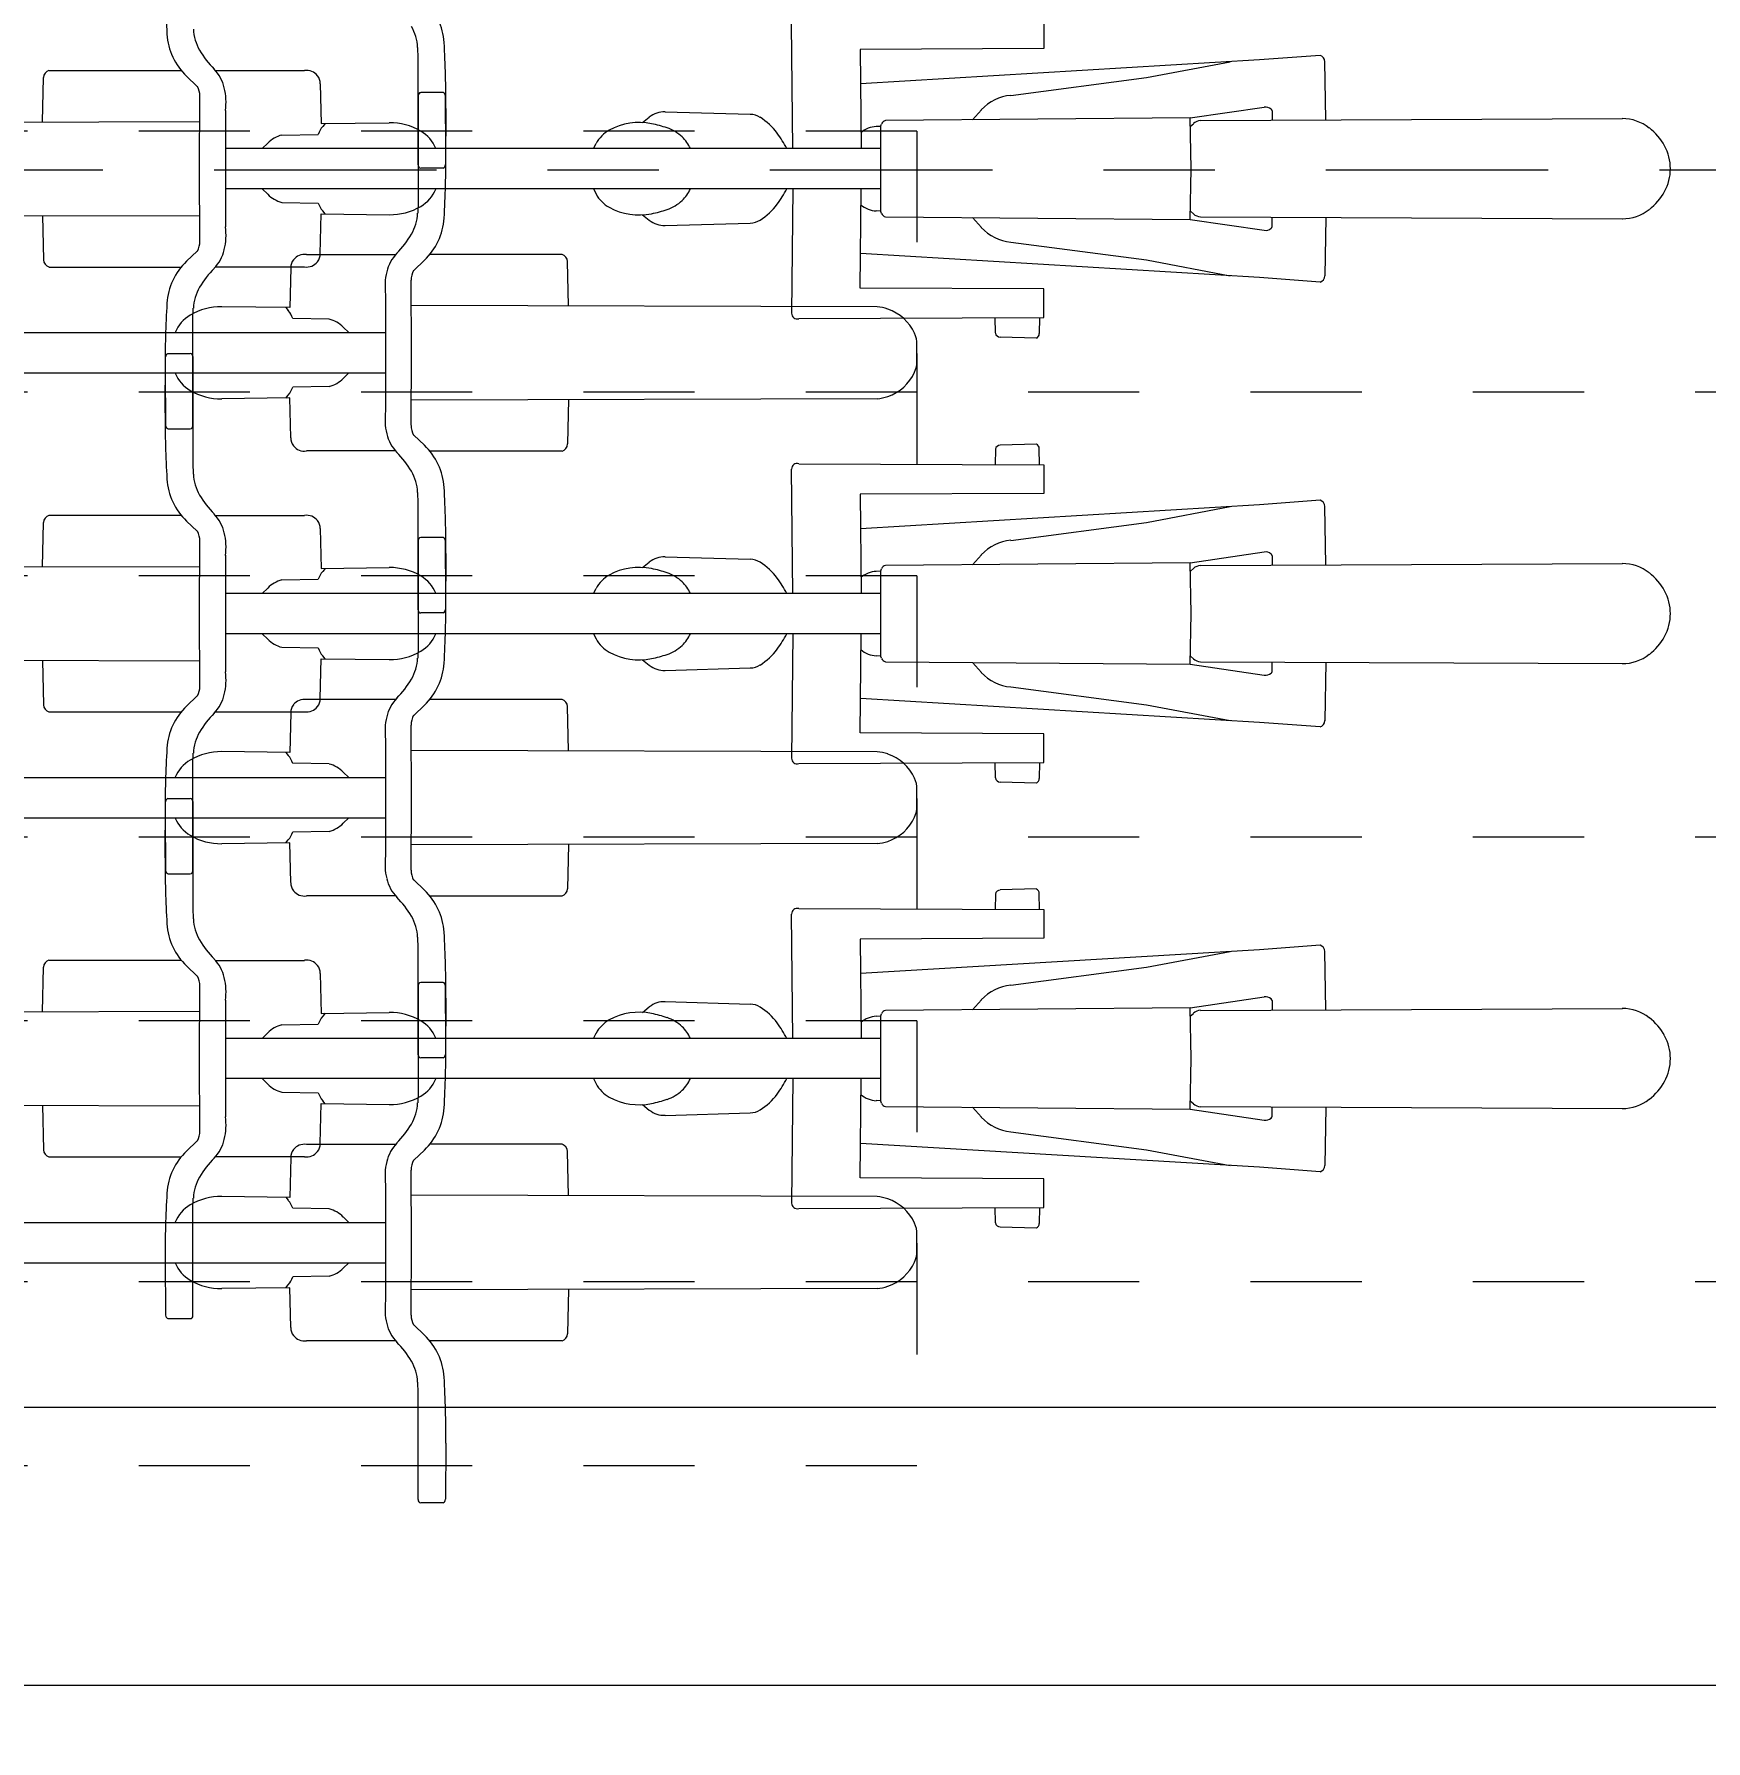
# Model space of a CAD drawing. Header units: metres. Extents: x -86 to 44, y -23 to 39.
# Drawn here: x 19.558 to 21.062, y -6.036 to -4.501 of the extents above; entities that cross this region are included whole.
import ezdxf

# ---------------------------------------------------------------- set-up
doc = ezdxf.new("R2010")
doc.units = ezdxf.units.M
doc.linetypes.add('_Rasterlinie_', pattern=[0.375, 0.2, -0.05, 0.075, -0.05])
doc.linetypes.add('_Verdeckte Linien_', pattern=[0.15, 0.1, -0.05])
for name, color, linetype, lineweight in [('A-____-____-DIMS', 7, 'Continuous', 5), ('A-____-____-DIMS-50', 7, 'Continuous', 5), ('A-DETL-GENF-HDLN', 7, '_Verdeckte Linien_', 9), ('A-DETL-GENF-OTLN', 7, 'Continuous', 9), ('C-PRKG-____-OTLN', 7, 'Continuous', 9), ('S-GRID-____-OTLN', 7, 'Continuous', 5)]:
    doc.layers.add(name, color=color, linetype=linetype, lineweight=lineweight)
doc.styles.add('Arial_1', font='arial.ttf', dxfattribs={"height": 0.1})
doc.dimstyles.new('SUB_Rohbau_fein_7', dxfattribs={"dimscale": 0.3048, "dimtxt": 0.102026, "dimasz": 0.246063, "dimexe": 0.164042, "dimexo": 0.0625, "dimgap": 0.123031, "dimtad": 1, "dimrnd": 0.005, "dimzin": 0, "dimdsep": 46, "dimtxsty": 'Arial_1', "dimblk1": 'OBLIQUE', "dimblk2": 'OBLIQUE', "dimsah": 1, "dimcen": 0.09, "dimazin": 0, "dimtfac": 1, "dimtdec": 4, "dimtix": 1, "dimtmove": 0, "dimatfit": 3, "dimfxl": 0.164042, "dimfxlon": 1, "dimtvp": 1, "dimtfill": 1, "dimtolj": 1, "dimtzin": 0, "dimarcsym": 2})

# ---------------------------------------------------------------- blocks, each defined once
blk = doc.blocks.new('Fahrradstellplatz - Fahrradstellplatz-23803867--01_UG_OK_FFB_AF')
at = {"layer": 'A-DETL-GENF-HDLN', "color": 253, "true_color": 0x999999}
for p, q in [((0, 0), (0, 2)), ((0.4, 0), (0.4, 2)), ((0.4, 0), (0.4, 2)), ((0.8, 0), (0.8, 2)), ((0.8, 0), (0.8, 2)), ((1.2, 0), (1.2, 2)), ((1.2, 0), (1.2, 2)), ((0.4, 0), (0, 0)), ((1.2, 0), (0.8, 0)), ((1.6, 0), (1.2, 0)), ((0.8, 0), (0.4, 0))]:
    blk.add_line(p, q, dxfattribs=at)
at = {"layer": 'A-DETL-GENF-OTLN', "color": 253, "true_color": 0x999999}
for p, q in [((0.1825, 1.0675), (0.1825, 0.478)), ((0.2187, 1.0675), (0.2187, 0.478)), ((0.5825, 1.0675), (0.5825, 0.478)), ((0.6187, 1.0675), (0.6187, 0.478)), ((0.9825, 1.0675), (0.9825, 0.478)), ((1.0187, 1.0675), (1.0187, 0.478)), ((0.16, 0.564), (0.1592, 0.6253)), ((0.2412, 0.564), (0.242, 0.6253)), ((0.56, 0.564), (0.5592, 0.6253)), ((0.6412, 0.564), (0.642, 0.6253)), ((0.96, 0.564), (0.9592, 0.6253)), ((1.0412, 0.564), (1.042, 0.6253)), ((0.1242, 0.5633), (0.16, 0.564)), ((0.1599, 0.5677), (0.1626, 0.5655)), ((0.1703, 0.5287), (0.1697, 0.5614)), ((0.2309, 0.5287), (0.2315, 0.5614)), ((0.2413, 0.5677), (0.2386, 0.5655)), ((0.277, 0.5633), (0.2412, 0.564)), ((0.5242, 0.5633), (0.56, 0.564)), ((0.5599, 0.5677), (0.5626, 0.5655)), ((0.5703, 0.5287), (0.5697, 0.5614)), ((0.6309, 0.5287), (0.6315, 0.5614)), ((0.6413, 0.5677), (0.6386, 0.5655)), ((0.677, 0.5633), (0.6412, 0.564)), ((0.9242, 0.5633), (0.96, 0.564)), ((0.9599, 0.5677), (0.9626, 0.5655)), ((0.9703, 0.5287), (0.9697, 0.5614)), ((1.0309, 0.5287), (1.0315, 0.5614)), ((1.0413, 0.5677), (1.0386, 0.5655)), ((1.077, 0.5633), (1.0412, 0.564)), ((0.1124, 0.469), (0.1124, 0.5492)), ((0.2888, 0.469), (0.2888, 0.5492)), ((0.5124, 0.469), (0.5124, 0.5492)), ((0.6888, 0.469), (0.6888, 0.5492)), ((0.9124, 0.469), (0.9124, 0.5492)), ((1.0888, 0.469), (1.0888, 0.5492)), ((0.1825, 0.5111), (0.1776, 0.516)), ((0.2187, 0.5111), (0.2236, 0.516)), ((0.5825, 0.5111), (0.5776, 0.516)), ((0.6187, 0.5111), (0.6236, 0.516)), ((0.9825, 0.5111), (0.9776, 0.516)), ((1.0187, 0.5111), (1.0236, 0.516)), ((0.2006, 0.4779), (0.1482, 0.4781)), ((0.253, 0.4781), (0.2006, 0.4779)), ((0.6006, 0.4779), (0.5482, 0.4781)), ((0.653, 0.4781), (0.6006, 0.4779)), ((1.0006, 0.4779), (0.9482, 0.4781)), ((1.053, 0.4781), (1.0006, 0.4779)), ((-0.0333, 0.4263), (-0.0333, 0.4463)), ((-0.0305, 0.4488), (0.0654, 0.4486)), ((0.0654, 0.4486), (0.0751, 0.4491)), ((0.1266, 0.4527), (0.1174, 0.443)), ((0.1354, 0.4549), (0.2006, 0.4547)), ((0.1593, 0.0357), (0.1581, 0.4548)), ((0.2006, 0.4547), (0.2658, 0.4549)), ((0.2419, 0.0357), (0.2431, 0.4548)), ((0.2746, 0.4527), (0.2838, 0.443)), ((0.3358, 0.4486), (0.3261, 0.4491)), ((0.4317, 0.4488), (0.3358, 0.4486)), ((0.3667, 0.4263), (0.3667, 0.4463)), ((0.3695, 0.4488), (0.4654, 0.4486)), ((0.4345, 0.4263), (0.4345, 0.4463)), ((0.4654, 0.4486), (0.4751, 0.4491)), ((0.5266, 0.4527), (0.5174, 0.443)), ((0.5354, 0.4549), (0.6006, 0.4547)), ((0.5593, 0.0357), (0.5581, 0.4548)), ((0.6006, 0.4547), (0.6658, 0.4549)), ((0.6419, 0.0357), (0.6431, 0.4548)), ((0.6746, 0.4527), (0.6838, 0.443)), ((0.7358, 0.4486), (0.7261, 0.4491)), ((0.8317, 0.4488), (0.7358, 0.4486)), ((0.7667, 0.4263), (0.7667, 0.4463)), ((0.7695, 0.4488), (0.8654, 0.4486)), ((0.8345, 0.4263), (0.8345, 0.4463)), ((0.8654, 0.4486), (0.8751, 0.4491)), ((0.9266, 0.4527), (0.9174, 0.443)), ((0.9354, 0.4549), (1.0006, 0.4547)), ((0.9593, 0.0357), (0.9581, 0.4548)), ((1.0006, 0.4547), (1.0658, 0.4549)), ((1.0419, 0.0357), (1.0431, 0.4548)), ((1.0746, 0.4527), (1.0838, 0.443)), ((1.1358, 0.4486), (1.1261, 0.4491)), ((1.2317, 0.4488), (1.1358, 0.4486)), ((1.1667, 0.4263), (1.1667, 0.4463)), ((1.1695, 0.4488), (1.2654, 0.4486)), ((1.2345, 0.4263), (1.2345, 0.4463)), ((1.2654, 0.4486), (1.2751, 0.4491)), ((0.1122, 0.3193), (0.1122, 0.4382)), ((0.289, 0.3193), (0.289, 0.4382)), ((0.5122, 0.3193), (0.5122, 0.4382)), ((0.689, 0.3193), (0.689, 0.4382)), ((0.9122, 0.3193), (0.9122, 0.4382)), ((1.089, 0.3193), (1.089, 0.4382)), ((0.0202, 0.4238), (-0.0302, 0.4242)), ((0.4202, 0.4238), (0.3698, 0.4242)), ((0.381, 0.4238), (0.4314, 0.4242)), ((0.8202, 0.4238), (0.7698, 0.4242)), ((0.781, 0.4238), (0.8314, 0.4242)), ((1.2202, 0.4238), (1.1698, 0.4242)), ((1.181, 0.4238), (1.2314, 0.4242)), ((0.1585, 0.3133), (0.1186, 0.3144)), ((0.2427, 0.3133), (0.2826, 0.3144)), ((0.5585, 0.3133), (0.5186, 0.3144)), ((0.6427, 0.3133), (0.6826, 0.3144)), ((0.9585, 0.3133), (0.9186, 0.3144)), ((1.0427, 0.3133), (1.0826, 0.3144)), ((0.1931, 0), (0.2006, 0)), ((0.2006, 0), (0.2081, 0)), ((0.9931, 0), (1.0006, 0)), ((1.0006, 0), (1.0081, 0)), ((0.5931, 0), (0.6006, 0)), ((0.6006, 0), (0.6081, 0))]:
    blk.add_line(p, q, dxfattribs=at)
for centre, radius, start, end in [((0.1952, 0.6369), 0.033, 113.0393, 149.4774), ((0.206, 0.6369), 0.033, 30.5226, 66.9607), ((0.5952, 0.6369), 0.033, 113.0393, 149.4774), ((0.606, 0.6369), 0.033, 30.5226, 66.9607), ((0.9952, 0.6369), 0.033, 113.0393, 149.4774), ((1.006, 0.6369), 0.033, 30.5226, 66.9607), ((0.2138, 0.626), 0.0546, 149.4774, 180.6909), ((0.1874, 0.626), 0.0546, 359.3091, 30.5226), ((0.6138, 0.626), 0.0546, 149.4774, 180.6909), ((0.5874, 0.626), 0.0546, 359.3091, 30.5226), ((1.0138, 0.626), 0.0546, 149.4774, 180.6909), ((0.9874, 0.626), 0.0546, 359.3091, 30.5226), ((0.1247, 0.551), 0.0125, 128.2192, 188.3038), ((0.1241, 0.5518), 0.0115, 89.7991, 128.2192), ((0.177, 0.5825), 0.0223, 229.8575, 251.052), ((0.2242, 0.5825), 0.0223, 288.948, 310.1425), ((0.2771, 0.5518), 0.0115, 51.7808, 90.2009), ((0.2765, 0.551), 0.0125, 351.6962, 51.7808), ((0.5247, 0.551), 0.0125, 128.2192, 188.3038), ((0.5241, 0.5518), 0.0115, 89.7991, 128.2192), ((0.577, 0.5825), 0.0223, 229.8575, 251.052), ((0.6242, 0.5825), 0.0223, 288.948, 310.1425), ((0.6771, 0.5518), 0.0115, 51.7808, 90.2009), ((0.6765, 0.551), 0.0125, 351.6962, 51.7808), ((0.9247, 0.551), 0.0125, 128.2192, 188.3038), ((0.9241, 0.5518), 0.0115, 89.7991, 128.2192), ((0.977, 0.5825), 0.0223, 229.8575, 251.052), ((1.0242, 0.5825), 0.0223, 288.948, 310.1425), ((1.0771, 0.5518), 0.0115, 51.7808, 90.2009), ((1.0765, 0.551), 0.0125, 351.6962, 51.7808), ((0.1968, 0.5354), 0.0273, 194.1816, 225.3541), ((0.2044, 0.5354), 0.0273, 314.6459, 345.8184), ((0.5968, 0.5354), 0.0273, 194.1816, 225.3541), ((0.6044, 0.5354), 0.0273, 314.6459, 345.8184), ((0.9968, 0.5354), 0.0273, 194.1816, 225.3541), ((1.0044, 0.5354), 0.0273, 314.6459, 345.8184), ((0.1355, 0.4431), 0.0347, 102.9222, 134.8059), ((0.1414, 0.4178), 0.0607, 83.5208, 102.9222), ((0.2598, 0.4178), 0.0607, 77.0778, 96.4792), ((0.2656, 0.4431), 0.0347, 45.1941, 77.0778), ((0.5355, 0.4431), 0.0347, 102.9222, 134.8059), ((0.5414, 0.4178), 0.0607, 83.5208, 102.9222), ((0.6598, 0.4178), 0.0607, 77.0778, 96.4792), ((0.6656, 0.4431), 0.0347, 45.1941, 77.0778), ((0.9355, 0.4431), 0.0347, 102.9222, 134.8059), ((0.9414, 0.4178), 0.0607, 83.5208, 102.9222), ((1.0598, 0.4178), 0.0607, 77.0778, 96.4792), ((1.0656, 0.4431), 0.0347, 45.1941, 77.0778), ((0.0519, 0.5273), 0.0839, 300.1335, 314.8059), ((0.3493, 0.5273), 0.0839, 225.1941, 239.8665), ((0.4519, 0.5273), 0.0839, 300.1335, 314.8059), ((0.7493, 0.5273), 0.0839, 225.1941, 239.8665), ((0.8519, 0.5273), 0.0839, 300.1335, 314.8059), ((1.1493, 0.5273), 0.0839, 225.1941, 239.8665), ((-0.0308, 0.4463), 0.00251, 83.5873, 180), ((0.073, 0.491), 0.0419, 272.8793, 300.1335), ((0.1353, 0.4364), 0.0186, 89.7864, 118.0605), ((0.2659, 0.4364), 0.0186, 61.9395, 90.2136), ((0.3282, 0.491), 0.0419, 239.8665, 267.1207), ((0.3692, 0.4463), 0.00251, 83.5873, 180), ((0.4319, 0.4463), 0.00251, 0, 96.4127), ((0.473, 0.491), 0.0419, 272.8793, 300.1335), ((0.5353, 0.4364), 0.0186, 89.7864, 118.0605), ((0.6659, 0.4364), 0.0186, 61.9395, 90.2136), ((0.7282, 0.491), 0.0419, 239.8665, 267.1207), ((0.7692, 0.4463), 0.00251, 83.5873, 180), ((0.8319, 0.4463), 0.00251, 0, 96.4127), ((0.873, 0.491), 0.0419, 272.8793, 300.1335), ((0.9353, 0.4364), 0.0186, 89.7864, 118.0605), ((1.0659, 0.4364), 0.0186, 61.9395, 90.2136), ((1.1282, 0.491), 0.0419, 239.8665, 267.1207), ((1.1692, 0.4463), 0.00251, 83.5873, 180), ((1.2319, 0.4463), 0.00251, 0, 96.4127), ((1.273, 0.491), 0.0419, 272.8793, 300.1335), ((0.0762, 0.482), 0.0567, 273.4273, 316.6249), ((0.325, 0.482), 0.0567, 223.3751, 266.5727), ((0.4762, 0.482), 0.0567, 273.4273, 316.6249), ((0.725, 0.482), 0.0567, 223.3751, 266.5727), ((0.8762, 0.482), 0.0567, 273.4273, 316.6249), ((1.125, 0.482), 0.0567, 223.3751, 266.5727), ((1.2762, 0.482), 0.0567, 273.4273, 316.6249), ((-0.0302, 0.4274), 0.00327, 199.6166, 269.5389), ((0.0251, 1.3361), 0.9124, 269.6923, 273.4273), ((0.3761, 1.3361), 0.9124, 266.5727, 270.3077), ((0.3698, 0.4274), 0.00327, 199.6166, 269.5389), ((0.4251, 1.3361), 0.9124, 269.6923, 273.4273), ((0.4314, 0.4274), 0.00327, 270.4611, 340.3834), ((0.7761, 1.3361), 0.9124, 266.5727, 270.3077), ((0.7698, 0.4274), 0.00327, 199.6166, 269.5389), ((0.8251, 1.3361), 0.9124, 269.6923, 273.4273), ((0.8314, 0.4274), 0.00327, 270.4611, 340.3834), ((1.1761, 1.3361), 0.9124, 266.5727, 270.3077), ((1.1698, 0.4274), 0.00327, 199.6166, 269.5389), ((1.2251, 1.3361), 0.9124, 269.6923, 273.4273), ((1.2314, 0.4274), 0.00327, 270.4611, 340.3834), ((0.1188, 0.3212), 0.00683, 196.6805, 268.4014), ((0.2824, 0.3212), 0.00683, 271.5986, 343.3195), ((0.5188, 0.3212), 0.00683, 196.6805, 268.4014), ((0.6824, 0.3212), 0.00683, 271.5986, 343.3195), ((0.9188, 0.3212), 0.00683, 196.6805, 268.4014), ((1.0824, 0.3212), 0.00683, 271.5986, 343.3195), ((0.1997, 0.0394), 0.0406, 185.2642, 198.9471), ((0.2015, 0.0394), 0.0406, 341.0529, 354.7358), ((0.5997, 0.0394), 0.0406, 185.2642, 198.9471), ((0.6015, 0.0394), 0.0406, 341.0529, 354.7358), ((0.9997, 0.0394), 0.0406, 185.2642, 198.9471), ((1.0015, 0.0394), 0.0406, 341.0529, 354.7358), ((0.2003, 0.0396), 0.0412, 198.9471, 245.2958), ((0.2009, 0.0396), 0.0412, 294.7042, 341.0529), ((0.6003, 0.0396), 0.0412, 198.9471, 245.2958), ((0.6009, 0.0396), 0.0412, 294.7042, 341.0529), ((1.0003, 0.0396), 0.0412, 198.9471, 245.2958), ((1.0009, 0.0396), 0.0412, 294.7042, 341.0529), ((0.1931, 0.024), 0.024, 245.2958, 269.9884), ((0.2081, 0.024), 0.024, 270.0116, 294.7042), ((0.5931, 0.024), 0.024, 245.2958, 269.9884), ((0.6081, 0.024), 0.024, 270.0116, 294.7042), ((0.9931, 0.024), 0.024, 245.2958, 269.9884), ((1.0081, 0.024), 0.024, 270.0116, 294.7042)]:
    blk.add_arc(centre, radius, start, end, dxfattribs=at)
blk = doc.blocks.new('Fahrradstellplatz - Fahrradstellplatz-23804100--01_UG_OK_FFB_AF')
at = {"layer": 'A-DETL-GENF-HDLN', "color": 253, "true_color": 0x999999}
for p, q in [((0, 0), (0, -2)), ((0.4, 0), (0.4, -2)), ((0.4, 0), (0.4, -2)), ((0.8, 0), (0.8, -2)), ((0.8, 0), (0.8, -2))]:
    blk.add_line(p, q, dxfattribs=at)
at = {"layer": 'A-DETL-GENF-OTLN', "color": 253, "true_color": 0x999999}
for p, q in [((0.1593, -0.0357), (0.1581, -0.4548)), ((0.2419, -0.0357), (0.2431, -0.4548)), ((0.5593, -0.0357), (0.5581, -0.4548)), ((0.6419, -0.0357), (0.6431, -0.4548)), ((0.9593, -0.0357), (0.9581, -0.4548)), ((1.0419, -0.0357), (1.0431, -0.4548)), ((0.1122, -0.3193), (0.1122, -0.4382)), ((0.1585, -0.3133), (0.1186, -0.3144)), ((0.2427, -0.3133), (0.2826, -0.3144)), ((0.289, -0.3193), (0.289, -0.4382)), ((0.5122, -0.3193), (0.5122, -0.4382)), ((0.5585, -0.3133), (0.5186, -0.3144)), ((0.6427, -0.3133), (0.6826, -0.3144)), ((0.689, -0.3193), (0.689, -0.4382)), ((0.9122, -0.3193), (0.9122, -0.4382)), ((0.9585, -0.3133), (0.9186, -0.3144)), ((1.0427, -0.3133), (1.0826, -0.3144)), ((1.089, -0.3193), (1.089, -0.4382)), ((-0.0333, -0.4263), (-0.0333, -0.4463)), ((0.0202, -0.4238), (-0.0302, -0.4242)), ((0.3667, -0.4263), (0.3667, -0.4463)), ((0.4202, -0.4238), (0.3698, -0.4242)), ((0.381, -0.4238), (0.4314, -0.4242)), ((0.4345, -0.4263), (0.4345, -0.4463)), ((0.7667, -0.4263), (0.7667, -0.4463)), ((0.8202, -0.4238), (0.7698, -0.4242)), ((0.781, -0.4238), (0.8314, -0.4242)), ((0.8345, -0.4263), (0.8345, -0.4463)), ((0.1266, -0.4527), (0.1174, -0.443)), ((0.2746, -0.4527), (0.2838, -0.443)), ((0.5266, -0.4527), (0.5174, -0.443)), ((0.6746, -0.4527), (0.6838, -0.443)), ((0.9266, -0.4527), (0.9174, -0.443)), ((1.0746, -0.4527), (1.0838, -0.443)), ((-0.0305, -0.4488), (0.0654, -0.4486)), ((0.0654, -0.4486), (0.0751, -0.4491)), ((0.1354, -0.4549), (0.2006, -0.4547)), ((0.2006, -0.4547), (0.2658, -0.4549)), ((0.3358, -0.4486), (0.3261, -0.4491)), ((0.4317, -0.4488), (0.3358, -0.4486)), ((0.3695, -0.4488), (0.4654, -0.4486)), ((0.4654, -0.4486), (0.4751, -0.4491)), ((0.5354, -0.4549), (0.6006, -0.4547)), ((0.6006, -0.4547), (0.6658, -0.4549)), ((0.7358, -0.4486), (0.7261, -0.4491)), ((0.8317, -0.4488), (0.7358, -0.4486)), ((0.7695, -0.4488), (0.8654, -0.4486)), ((0.8654, -0.4486), (0.8751, -0.4491)), ((0.9354, -0.4549), (1.0006, -0.4547)), ((1.0006, -0.4547), (1.0658, -0.4549)), ((0.1124, -0.469), (0.1124, -0.5492)), ((0.2888, -0.469), (0.2888, -0.5492)), ((0.5124, -0.469), (0.5124, -0.5492)), ((0.6888, -0.469), (0.6888, -0.5492)), ((0.9124, -0.469), (0.9124, -0.5492)), ((1.0888, -0.469), (1.0888, -0.5492)), ((0.2006, -0.4779), (0.1482, -0.4781)), ((0.1825, -1.0675), (0.1825, -0.478)), ((0.253, -0.4781), (0.2006, -0.4779)), ((0.2187, -1.0675), (0.2187, -0.478)), ((0.6006, -0.4779), (0.5482, -0.4781)), ((0.5825, -1.0675), (0.5825, -0.478)), ((0.653, -0.4781), (0.6006, -0.4779)), ((0.6187, -1.0675), (0.6187, -0.478)), ((1.0006, -0.4779), (0.9482, -0.4781)), ((0.9825, -1.0675), (0.9825, -0.478)), ((1.053, -0.4781), (1.0006, -0.4779)), ((1.0187, -1.0675), (1.0187, -0.478)), ((0.1825, -0.5111), (0.1776, -0.516)), ((0.2187, -0.5111), (0.2236, -0.516)), ((0.5825, -0.5111), (0.5776, -0.516)), ((0.6187, -0.5111), (0.6236, -0.516)), ((0.9825, -0.5111), (0.9776, -0.516)), ((1.0187, -0.5111), (1.0236, -0.516)), ((0.1703, -0.5287), (0.1697, -0.5614)), ((0.2309, -0.5287), (0.2315, -0.5614)), ((0.5703, -0.5287), (0.5697, -0.5614)), ((0.6309, -0.5287), (0.6315, -0.5614)), ((0.9703, -0.5287), (0.9697, -0.5614)), ((1.0309, -0.5287), (1.0315, -0.5614)), ((0.1242, -0.5633), (0.16, -0.564)), ((0.16, -0.564), (0.1592, -0.6253)), ((0.1599, -0.5677), (0.1626, -0.5655)), ((0.2413, -0.5677), (0.2386, -0.5655)), ((0.277, -0.5633), (0.2412, -0.564)), ((0.2412, -0.564), (0.242, -0.6253)), ((0.5242, -0.5633), (0.56, -0.564)), ((0.56, -0.564), (0.5592, -0.6253)), ((0.5599, -0.5677), (0.5626, -0.5655)), ((0.6413, -0.5677), (0.6386, -0.5655)), ((0.677, -0.5633), (0.6412, -0.564)), ((0.6412, -0.564), (0.642, -0.6253)), ((0.9242, -0.5633), (0.96, -0.564)), ((0.96, -0.564), (0.9592, -0.6253)), ((0.9599, -0.5677), (0.9626, -0.5655)), ((1.0413, -0.5677), (1.0386, -0.5655)), ((1.077, -0.5633), (1.0412, -0.564)), ((1.0412, -0.564), (1.042, -0.6253)), ((0.1825, -0.809), (0.1779, -0.8114)), ((0.2187, -0.809), (0.2233, -0.8114)), ((0.5825, -0.809), (0.5779, -0.8114)), ((0.6187, -0.809), (0.6233, -0.8114)), ((0.9825, -0.809), (0.9779, -0.8114)), ((1.0187, -0.809), (1.0233, -0.8114)), ((0.1591, -0.8532), (0.1542, -0.8592)), ((0.2421, -0.8532), (0.247, -0.8592)), ((0.5591, -0.8532), (0.5542, -0.8592)), ((0.6421, -0.8532), (0.647, -0.8592)), ((0.9591, -0.8532), (0.9542, -0.8592)), ((1.0421, -0.8532), (1.047, -0.8592)), ((0.1495, -0.8735), (0.1517, -0.95)), ((0.2517, -0.8735), (0.2495, -0.95)), ((0.5495, -0.8735), (0.5517, -0.95)), ((0.6517, -0.8735), (0.6495, -0.95)), ((0.9495, -0.8735), (0.9517, -0.95)), ((1.0517, -0.8735), (1.0495, -0.95)), ((0.0658, -0.9937), (0.0667, -1.2142)), ((0.1825, -0.9883), (0.0707, -0.9872)), ((0.2187, -0.9883), (0.3305, -0.9872)), ((0.3354, -0.9937), (0.3345, -1.2142)), ((0.4658, -0.9937), (0.4667, -1.2142)), ((0.5825, -0.9883), (0.4707, -0.9872)), ((0.6187, -0.9883), (0.7305, -0.9872)), ((0.7354, -0.9937), (0.7345, -1.2142)), ((0.8658, -0.9937), (0.8667, -1.2142)), ((0.9825, -0.9883), (0.8707, -0.9872)), ((1.0187, -0.9883), (1.1305, -0.9872)), ((0.0925, -1.2142), (0.0933, -1.049)), ((0.0933, -1.049), (0.1825, -1.0497)), ((0.1028, -1.408), (0.1243, -1.0493)), ((0.3079, -1.049), (0.2187, -1.0497)), ((0.2984, -1.408), (0.2769, -1.0493)), ((0.3087, -1.2142), (0.3079, -1.049)), ((0.4925, -1.2142), (0.4933, -1.049)), ((0.4933, -1.049), (0.5825, -1.0497)), ((0.5028, -1.408), (0.5243, -1.0493)), ((0.7079, -1.049), (0.6187, -1.0497)), ((0.6984, -1.408), (0.6769, -1.0493)), ((0.7087, -1.2142), (0.7079, -1.049)), ((0.8925, -1.2142), (0.8933, -1.049)), ((0.8933, -1.049), (0.9825, -1.0497)), ((0.9028, -1.408), (0.9243, -1.0493)), ((1.1079, -1.049), (1.0187, -1.0497)), ((1.0984, -1.408), (1.0769, -1.0493)), ((1.1087, -1.2142), (1.1079, -1.049)), ((0.1573, -1.0716), (0.155, -1.3458)), ((0.1604, -1.0681), (0.1621, -1.0675)), ((0.1621, -1.0675), (0.2006, -1.0674)), ((0.1624, -1.0675), (0.1627, -1.0634)), ((0.2006, -1.0674), (0.2391, -1.0675)), ((0.2387, -1.0675), (0.2385, -1.0634)), ((0.2391, -1.0675), (0.2408, -1.0681)), ((0.2462, -1.3458), (0.2439, -1.0716)), ((0.5573, -1.0716), (0.555, -1.3458)), ((0.5604, -1.0681), (0.5621, -1.0675)), ((0.5621, -1.0675), (0.6006, -1.0674)), ((0.5624, -1.0675), (0.5627, -1.0634)), ((0.6006, -1.0674), (0.6391, -1.0675)), ((0.6387, -1.0675), (0.6385, -1.0634)), ((0.6391, -1.0675), (0.6408, -1.0681)), ((0.6462, -1.3458), (0.6439, -1.0716)), ((0.9573, -1.0716), (0.955, -1.3458)), ((0.9604, -1.0681), (0.9621, -1.0675)), ((0.9621, -1.0675), (1.0006, -1.0674)), ((0.9624, -1.0675), (0.9627, -1.0634)), ((1.0006, -1.0674), (1.0391, -1.0675)), ((1.0387, -1.0675), (1.0385, -1.0634)), ((1.0391, -1.0675), (1.0408, -1.0681)), ((1.0462, -1.3458), (1.0439, -1.0716)), ((0.1567, -1.1498), (0.1478, -1.1579)), ((0.2445, -1.1498), (0.2534, -1.1579)), ((0.5567, -1.1498), (0.5478, -1.1579)), ((0.6445, -1.1498), (0.6534, -1.1579)), ((0.9567, -1.1498), (0.9478, -1.1579)), ((1.0445, -1.1498), (1.0534, -1.1579)), ((0.0482, -1.2074), (0.0491, -1.1747)), ((0.0529, -1.1705), (0.0665, -1.1702)), ((0.3483, -1.1705), (0.3347, -1.1702)), ((0.353, -1.2074), (0.3521, -1.1747)), ((0.4482, -1.2074), (0.4491, -1.1747)), ((0.4529, -1.1705), (0.4665, -1.1702)), ((0.7483, -1.1705), (0.7347, -1.1702)), ((0.753, -1.2074), (0.7521, -1.1747)), ((0.8482, -1.2074), (0.8491, -1.1747)), ((0.8529, -1.1705), (0.8665, -1.1702)), ((0.1347, -1.1845), (0.1186, -1.3065)), ((0.2664, -1.1845), (0.2826, -1.3065)), ((0.5347, -1.1845), (0.5186, -1.3065)), ((0.6664, -1.1845), (0.6826, -1.3065)), ((0.9347, -1.1845), (0.9186, -1.3065)), ((1.0664, -1.1845), (1.0826, -1.3065)), ((0.0666, -1.2102), (0.0523, -1.21)), ((0.3345, -1.2102), (0.3489, -1.21)), ((0.4666, -1.2102), (0.4523, -1.21)), ((0.7345, -1.2102), (0.7489, -1.21)), ((0.8666, -1.2102), (0.8523, -1.21)), ((0.0667, -1.2142), (0.0925, -1.2142)), ((0.3345, -1.2142), (0.3087, -1.2142)), ((0.4667, -1.2142), (0.4925, -1.2142)), ((0.7345, -1.2142), (0.7087, -1.2142)), ((0.8667, -1.2142), (0.8925, -1.2142)), ((1.1345, -1.2142), (1.1087, -1.2142)), ((0.1186, -1.3065), (0.1044, -1.3816)), ((0.2826, -1.3065), (0.2968, -1.3816)), ((0.5186, -1.3065), (0.5044, -1.3816)), ((0.6826, -1.3065), (0.6968, -1.3816)), ((0.9186, -1.3065), (0.9044, -1.3816)), ((1.0826, -1.3065), (1.0968, -1.3816)), ((0.155, -1.3458), (0.1452, -1.4123)), ((0.155, -1.3458), (0.2006, -1.3465)), ((0.1623, -1.3459), (0.16, -1.3486)), ((0.2006, -1.3465), (0.2462, -1.3458)), ((0.2389, -1.3459), (0.2411, -1.3486)), ((0.2462, -1.3458), (0.256, -1.4123)), ((0.555, -1.3458), (0.5452, -1.4123)), ((0.555, -1.3458), (0.6006, -1.3465)), ((0.5623, -1.3459), (0.56, -1.3486)), ((0.6006, -1.3465), (0.6462, -1.3458)), ((0.6389, -1.3459), (0.6411, -1.3486)), ((0.6462, -1.3458), (0.656, -1.4123)), ((0.955, -1.3458), (0.9452, -1.4123)), ((0.955, -1.3458), (1.0006, -1.3465)), ((0.9623, -1.3459), (0.96, -1.3486)), ((1.0006, -1.3465), (1.0462, -1.3458)), ((1.0389, -1.3459), (1.0411, -1.3486)), ((1.0462, -1.3458), (1.056, -1.4123)), ((0.1573, -1.3551), (0.1556, -1.7345)), ((0.2439, -1.3551), (0.2456, -1.7345)), ((0.5573, -1.3551), (0.5556, -1.7345)), ((0.6439, -1.3551), (0.6456, -1.7345)), ((0.9573, -1.3551), (0.9556, -1.7345)), ((1.0439, -1.3551), (1.0456, -1.7345)), ((0.0987, -1.4626), (0.1028, -1.408)), ((0.3025, -1.4626), (0.2984, -1.408)), ((0.4987, -1.4626), (0.5028, -1.408)), ((0.7025, -1.4626), (0.6984, -1.408)), ((0.8987, -1.4626), (0.9028, -1.408)), ((1.1025, -1.4626), (1.0984, -1.408)), ((0.1486, -1.4194), (0.157, -1.4194)), ((0.2526, -1.4194), (0.2442, -1.4194)), ((0.5486, -1.4194), (0.557, -1.4194)), ((0.6526, -1.4194), (0.6442, -1.4194)), ((0.9486, -1.4194), (0.957, -1.4194)), ((1.0526, -1.4194), (1.0442, -1.4194)), ((0.1568, -1.4679), (0.1043, -1.4669)), ((0.2444, -1.4679), (0.2969, -1.4669)), ((0.5568, -1.4679), (0.5043, -1.4669)), ((0.6444, -1.4679), (0.6969, -1.4669)), ((0.9568, -1.4679), (0.9043, -1.4669)), ((1.0444, -1.4679), (1.0969, -1.4669))]:
    blk.add_line(p, q, dxfattribs=at)
for centre, radius, start, end in [((0.1188, -0.3212), 0.00683, 91.5986, 163.3195), ((0.2824, -0.3212), 0.00683, 16.6805, 88.4014), ((0.5188, -0.3212), 0.00683, 91.5986, 163.3195), ((0.6824, -0.3212), 0.00683, 16.6805, 88.4014), ((0.9188, -0.3212), 0.00683, 91.5986, 163.3195), ((1.0824, -0.3212), 0.00683, 16.6805, 88.4014), ((-0.0302, -0.4274), 0.00327, 90.4611, 160.3834), ((0.0251, -1.3361), 0.9124, 86.5727, 90.3077), ((0.0762, -0.482), 0.0567, 43.3751, 86.5727), ((0.325, -0.482), 0.0567, 93.4273, 136.6249), ((0.3761, -1.3361), 0.9124, 89.6923, 93.4273), ((0.3698, -0.4274), 0.00327, 90.4611, 160.3834), ((0.4251, -1.3361), 0.9124, 86.5727, 90.3077), ((0.4314, -0.4274), 0.00327, 19.6166, 89.5389), ((0.4762, -0.482), 0.0567, 43.3751, 86.5727), ((0.725, -0.482), 0.0567, 93.4273, 136.6249), ((0.7761, -1.3361), 0.9124, 89.6923, 93.4273), ((0.7698, -0.4274), 0.00327, 90.4611, 160.3834), ((0.8251, -1.3361), 0.9124, 86.5727, 90.3077), ((0.8314, -0.4274), 0.00327, 19.6166, 89.5389), ((0.8762, -0.482), 0.0567, 43.3751, 86.5727), ((1.125, -0.482), 0.0567, 93.4273, 136.6249), ((1.1761, -1.3361), 0.9124, 89.6923, 93.4273), ((-0.0308, -0.4463), 0.00251, 180, 276.4127), ((0.073, -0.491), 0.0419, 59.8665, 87.1207), ((0.0519, -0.5273), 0.0839, 45.1941, 59.8665), ((0.1353, -0.4364), 0.0186, 241.9395, 270.2136), ((0.2659, -0.4364), 0.0186, 269.7864, 298.0605), ((0.3493, -0.5273), 0.0839, 120.1335, 134.8059), ((0.3282, -0.491), 0.0419, 92.8793, 120.1335), ((0.3692, -0.4463), 0.00251, 180, 276.4127), ((0.4319, -0.4463), 0.00251, 263.5873, 0), ((0.473, -0.491), 0.0419, 59.8665, 87.1207), ((0.4519, -0.5273), 0.0839, 45.1941, 59.8665), ((0.5353, -0.4364), 0.0186, 241.9395, 270.2136), ((0.6659, -0.4364), 0.0186, 269.7864, 298.0605), ((0.7493, -0.5273), 0.0839, 120.1335, 134.8059), ((0.7282, -0.491), 0.0419, 92.8793, 120.1335), ((0.7692, -0.4463), 0.00251, 180, 276.4127), ((0.8319, -0.4463), 0.00251, 263.5873, 0), ((0.873, -0.491), 0.0419, 59.8665, 87.1207), ((0.8519, -0.5273), 0.0839, 45.1941, 59.8665), ((0.9353, -0.4364), 0.0186, 241.9395, 270.2136), ((1.0659, -0.4364), 0.0186, 269.7864, 298.0605), ((1.1493, -0.5273), 0.0839, 120.1335, 134.8059), ((1.1282, -0.491), 0.0419, 92.8793, 120.1335), ((0.1355, -0.4431), 0.0347, 225.1941, 257.0778), ((0.2656, -0.4431), 0.0347, 282.9222, 314.8059), ((0.5355, -0.4431), 0.0347, 225.1941, 257.0778), ((0.6656, -0.4431), 0.0347, 282.9222, 314.8059), ((0.9355, -0.4431), 0.0347, 225.1941, 257.0778), ((1.0656, -0.4431), 0.0347, 282.9222, 314.8059), ((0.1414, -0.4178), 0.0607, 257.0778, 276.4792), ((0.2598, -0.4178), 0.0607, 263.5208, 282.9222), ((0.5414, -0.4178), 0.0607, 257.0778, 276.4792), ((0.6598, -0.4178), 0.0607, 263.5208, 282.9222), ((0.9414, -0.4178), 0.0607, 257.0778, 276.4792), ((1.0598, -0.4178), 0.0607, 263.5208, 282.9222), ((0.1968, -0.5354), 0.0273, 134.6459, 165.8184), ((0.2044, -0.5354), 0.0273, 14.1816, 45.3541), ((0.5968, -0.5354), 0.0273, 134.6459, 165.8184), ((0.6044, -0.5354), 0.0273, 14.1816, 45.3541), ((0.9968, -0.5354), 0.0273, 134.6459, 165.8184), ((1.0044, -0.5354), 0.0273, 14.1816, 45.3541), ((0.1247, -0.551), 0.0125, 171.6962, 231.7808), ((0.2765, -0.551), 0.0125, 308.2192, 8.3038), ((0.5247, -0.551), 0.0125, 171.6962, 231.7808), ((0.6765, -0.551), 0.0125, 308.2192, 8.3038), ((0.9247, -0.551), 0.0125, 171.6962, 231.7808), ((1.0765, -0.551), 0.0125, 308.2192, 8.3038), ((0.1241, -0.5518), 0.0115, 231.7808, 270.2009), ((0.177, -0.5825), 0.0223, 108.948, 130.1425), ((0.2242, -0.5825), 0.0223, 49.8575, 71.052), ((0.2771, -0.5518), 0.0115, 269.7991, 308.2192), ((0.5241, -0.5518), 0.0115, 231.7808, 270.2009), ((0.577, -0.5825), 0.0223, 108.948, 130.1425), ((0.6242, -0.5825), 0.0223, 49.8575, 71.052), ((0.6771, -0.5518), 0.0115, 269.7991, 308.2192), ((0.9241, -0.5518), 0.0115, 231.7808, 270.2009), ((0.977, -0.5825), 0.0223, 108.948, 130.1425), ((1.0242, -0.5825), 0.0223, 49.8575, 71.052), ((1.0771, -0.5518), 0.0115, 269.7991, 308.2192), ((0.2138, -0.626), 0.0546, 179.3091, 210.5226), ((0.1874, -0.626), 0.0546, 329.4774, 0.6909), ((0.6138, -0.626), 0.0546, 179.3091, 210.5226), ((0.5874, -0.626), 0.0546, 329.4774, 0.6909), ((1.0138, -0.626), 0.0546, 179.3091, 210.5226), ((0.9874, -0.626), 0.0546, 329.4774, 0.6909), ((0.1952, -0.6369), 0.033, 210.5226, 246.9607), ((0.206, -0.6369), 0.033, 293.0393, 329.4774), ((0.5952, -0.6369), 0.033, 210.5226, 246.9607), ((0.606, -0.6369), 0.033, 293.0393, 329.4774), ((0.9952, -0.6369), 0.033, 210.5226, 246.9607), ((1.006, -0.6369), 0.033, 293.0393, 329.4774), ((0.1914, -0.8372), 0.0291, 117.6438, 151.2706), ((0.2097, -0.8372), 0.0291, 28.7294, 62.3562), ((0.5914, -0.8372), 0.0291, 117.6438, 151.2706), ((0.6097, -0.8372), 0.0291, 28.7294, 62.3562), ((0.9914, -0.8372), 0.0291, 117.6438, 151.2706), ((1.0097, -0.8372), 0.0291, 28.7294, 62.3562), ((0.2151, -0.8501), 0.0561, 151.2706, 191.4914), ((0.1861, -0.8501), 0.0561, 348.5086, 28.7294), ((0.6151, -0.8501), 0.0561, 151.2706, 191.4914), ((0.5861, -0.8501), 0.0561, 348.5086, 28.7294), ((1.0151, -0.8501), 0.0561, 151.2706, 191.4914), ((0.9861, -0.8501), 0.0561, 348.5086, 28.7294), ((0.1712, -0.8728), 0.0217, 141.3143, 181.7839), ((0.23, -0.8728), 0.0217, 358.2161, 38.6857), ((0.5712, -0.8728), 0.0217, 141.3143, 181.7839), ((0.63, -0.8728), 0.0217, 358.2161, 38.6857), ((0.9712, -0.8728), 0.0217, 141.3143, 181.7839), ((1.03, -0.8728), 0.0217, 358.2161, 38.6857), ((0.271, -0.8388), 0.1131, 191.4914, 198.8121), ((0.1302, -0.8388), 0.1131, 341.1879, 348.5086), ((0.671, -0.8388), 0.1131, 191.4914, 198.8121), ((0.5302, -0.8388), 0.1131, 341.1879, 348.5086), ((1.071, -0.8388), 0.1131, 191.4914, 198.8121), ((0.9302, -0.8388), 0.1131, 341.1879, 348.5086), ((0.1986, -0.8634), 0.0367, 198.8121, 223.6761), ((0.1961, -0.8658), 0.0333, 223.6761, 245.8489), ((0.2051, -0.8658), 0.0333, 294.1511, 316.3239), ((0.2026, -0.8634), 0.0367, 316.3239, 341.1879), ((0.5986, -0.8634), 0.0367, 198.8121, 223.6761), ((0.5961, -0.8658), 0.0333, 223.6761, 245.8489), ((0.6051, -0.8658), 0.0333, 294.1511, 316.3239), ((0.6026, -0.8634), 0.0367, 316.3239, 341.1879), ((0.9986, -0.8634), 0.0367, 198.8121, 223.6761), ((0.9961, -0.8658), 0.0333, 223.6761, 245.8489), ((1.0051, -0.8658), 0.0333, 294.1511, 316.3239), ((1.0026, -0.8634), 0.0367, 316.3239, 341.1879), ((0.1693, -0.9495), 0.0176, 181.6619, 212.4932), ((0.2319, -0.9495), 0.0176, 327.5068, 358.3381), ((0.5693, -0.9495), 0.0176, 181.6619, 212.4932), ((0.6319, -0.9495), 0.0176, 327.5068, 358.3381), ((0.9693, -0.9495), 0.0176, 181.6619, 212.4932), ((1.0319, -0.9495), 0.0176, 327.5068, 358.3381), ((0.2028, -0.9281), 0.0574, 212.4932, 233.4981), ((0.1984, -0.9281), 0.0574, 306.5019, 327.5068), ((0.6028, -0.9281), 0.0574, 212.4932, 233.4981), ((0.5984, -0.9281), 0.0574, 306.5019, 327.5068), ((1.0028, -0.9281), 0.0574, 212.4932, 233.4981), ((0.9984, -0.9281), 0.0574, 306.5019, 327.5068), ((0.2288, -0.893), 0.1011, 233.4981, 242.7387), ((0.1724, -0.893), 0.1011, 297.2613, 306.5019), ((0.6288, -0.893), 0.1011, 233.4981, 242.7387), ((0.5724, -0.893), 0.1011, 297.2613, 306.5019), ((1.0288, -0.893), 0.1011, 233.4981, 242.7387), ((0.9724, -0.893), 0.1011, 297.2613, 306.5019), ((0.0706, -0.9923), 0.00508, 89.4468, 195.7821), ((0.3305, -0.9923), 0.00508, 344.2179, 90.5532), ((0.4706, -0.9923), 0.00508, 89.4468, 195.7821), ((0.7305, -0.9923), 0.00508, 344.2179, 90.5532), ((0.8706, -0.9923), 0.00508, 89.4468, 195.7821), ((0.1854, -1.0646), 0.0228, 138.7676, 176.9501), ((0.2158, -1.0646), 0.0228, 3.0499, 41.2324), ((0.5854, -1.0646), 0.0228, 138.7676, 176.9501), ((0.6158, -1.0646), 0.0228, 3.0499, 41.2324), ((0.9854, -1.0646), 0.0228, 138.7676, 176.9501), ((1.0158, -1.0646), 0.0228, 3.0499, 41.2324), ((0.162, -1.0727), 0.00483, 109.8743, 166.7404), ((0.2392, -1.0727), 0.00483, 13.2596, 70.1257), ((0.562, -1.0727), 0.00483, 109.8743, 166.7404), ((0.6392, -1.0727), 0.00483, 13.2596, 70.1257), ((0.962, -1.0727), 0.00483, 109.8743, 166.7404), ((1.0392, -1.0727), 0.00483, 13.2596, 70.1257), ((0.1758, -1.1882), 0.0413, 132.7557, 174.7793), ((0.2254, -1.1882), 0.0413, 5.2207, 47.2443), ((0.5758, -1.1882), 0.0413, 132.7557, 174.7793), ((0.6254, -1.1882), 0.0413, 5.2207, 47.2443), ((0.9758, -1.1882), 0.0413, 132.7557, 174.7793), ((1.0254, -1.1882), 0.0413, 5.2207, 47.2443), ((0.0535, -1.1749), 0.00438, 98.4939, 178.3256), ((0.3477, -1.1749), 0.00438, 1.6744, 81.5061), ((0.4535, -1.1749), 0.00438, 98.4939, 178.3256), ((0.7477, -1.1749), 0.00438, 1.6744, 81.5061), ((0.8535, -1.1749), 0.00438, 98.4939, 178.3256), ((0.0524, -1.2054), 0.00464, 205.5141, 269.5308), ((0.3488, -1.2054), 0.00464, 270.4692, 334.4859), ((0.4524, -1.2054), 0.00464, 205.5141, 269.5308), ((0.7488, -1.2054), 0.00464, 270.4692, 334.4859), ((0.8524, -1.2054), 0.00464, 205.5141, 269.5308), ((0.1689, -1.3562), 0.0117, 139.6093, 174.8866), ((0.2323, -1.3562), 0.0117, 5.1134, 40.3907), ((0.5689, -1.3562), 0.0117, 139.6093, 174.8866), ((0.6323, -1.3562), 0.0117, 5.1134, 40.3907), ((0.9689, -1.3562), 0.0117, 139.6093, 174.8866), ((1.0323, -1.3562), 0.0117, 5.1134, 40.3907), ((0.1532, -1.4134), 0.00806, 171.6319, 220.4805), ((0.1486, -1.4174), 0.00199, 220.4805, 270.7837), ((0.2526, -1.4174), 0.00199, 269.2163, 319.5195), ((0.248, -1.4134), 0.00806, 319.5195, 8.3681), ((0.5532, -1.4134), 0.00806, 171.6319, 220.4805), ((0.5486, -1.4174), 0.00199, 220.4805, 270.7837), ((0.6526, -1.4174), 0.00199, 269.2163, 319.5195), ((0.648, -1.4134), 0.00806, 319.5195, 8.3681), ((0.9532, -1.4134), 0.00806, 171.6319, 220.4805), ((0.9486, -1.4174), 0.00199, 220.4805, 270.7837), ((1.0526, -1.4174), 0.00199, 269.2163, 319.5195), ((1.048, -1.4134), 0.00806, 319.5195, 8.3681), ((0.1045, -1.4608), 0.00606, 196.7999, 268.9063), ((0.2967, -1.4608), 0.00606, 271.0937, 343.2001), ((0.5045, -1.4608), 0.00606, 196.7999, 268.9063), ((0.6967, -1.4608), 0.00606, 271.0937, 343.2001), ((0.9045, -1.4608), 0.00606, 196.7999, 268.9063), ((1.0967, -1.4608), 0.00606, 271.0937, 343.2001), ((0.1944, -1.7346), 0.0388, 179.7429, 218.4031), ((0.2068, -1.7346), 0.0388, 321.5969, 0.2571), ((0.5944, -1.7346), 0.0388, 179.7429, 218.4031), ((0.6068, -1.7346), 0.0388, 321.5969, 0.2571), ((0.9944, -1.7346), 0.0388, 179.7429, 218.4031), ((1.0068, -1.7346), 0.0388, 321.5969, 0.2571), ((0.2058, -1.7256), 0.0534, 218.4031, 241.1766), ((0.1954, -1.7256), 0.0534, 298.8234, 321.5969), ((0.6058, -1.7256), 0.0534, 218.4031, 241.1766), ((0.5954, -1.7256), 0.0534, 298.8234, 321.5969), ((1.0058, -1.7256), 0.0534, 218.4031, 241.1766), ((0.9954, -1.7256), 0.0534, 298.8234, 321.5969), ((0.2007, -1.7348), 0.0429, 241.1766, 269.7973), ((0.2004, -1.7348), 0.0429, 270.2027, 298.8234), ((0.6007, -1.7348), 0.0429, 241.1766, 269.7973), ((0.6004, -1.7348), 0.0429, 270.2027, 298.8234), ((1.0007, -1.7348), 0.0429, 241.1766, 269.7973), ((1.0004, -1.7348), 0.0429, 270.2027, 298.8234)]:
    blk.add_arc(centre, radius, start, end, dxfattribs=at)
blk = doc.blocks.new('DIMBLOCK1053--01_UG_OK_FFB_AF')
at = {"layer": 'A-____-____-DIMS-50'}
for p, q in [((18.752, -5.7358), (18.752, -5.6858)), ((25.382, -5.7358), (25.382, -5.6858)), ((18.752, -5.7358), (18.7895, -5.6983)), ((25.382, -5.7358), (25.4195, -5.6983)), ((18.752, -5.7358), (18.7145, -5.7733)), ((18.752, -5.7358), (25.382, -5.7358)), ((18.752, -5.7358), (18.752, -5.7858)), ((25.382, -5.7358), (25.3445, -5.7733)), ((25.382, -5.7358), (25.382, -5.7858))]:
    blk.add_line(p, q, dxfattribs=at)
at = {"layer": 'A-____-____-DIMS-50', "color": 0, "insert": (21.9313, -5.5638), "char_height": 0.1, "width": 0.325653, "attachment_point": 1, "line_spacing_factor": 0.941778, "style": 'Arial_1', "bg_fill": 3, "box_fill_scale": 1.25, "bg_fill_color": 256, "bg_fill_true_color": 13158600, "bg_fill_transparency": 0}
blk.add_mtext('6.63', dxfattribs=at)
blk = doc.blocks.new('_Oblique')
at = {"color": 0, "linetype": 'ByBlock', "lineweight": -2}
blk.add_line((-0.5, -0.5), (0.5, 0.5), dxfattribs=at)
blk = doc.blocks.new('DIMBLOCK1083--01_UG_OK_FFB_AF')
at = {"layer": 'A-____-____-DIMS-50'}
for p, q in [((18.752, -5.9858), (18.752, -5.9358)), ((25.452, -5.9858), (25.452, -5.9358)), ((18.752, -5.9858), (18.7895, -5.9483)), ((25.452, -5.9858), (25.4895, -5.9483)), ((18.752, -5.9858), (18.7145, -6.0233)), ((18.752, -5.9858), (25.452, -5.9858)), ((18.752, -5.9858), (18.752, -6.0358)), ((25.452, -5.9858), (25.4145, -6.0233)), ((25.452, -5.9858), (25.452, -6.0358))]:
    blk.add_line(p, q, dxfattribs=at)
at = {"layer": 'A-____-____-DIMS-50', "color": 0, "insert": (21.9663, -5.8138), "char_height": 0.1, "width": 0.325653, "attachment_point": 1, "line_spacing_factor": 0.941778, "style": 'Arial_1', "bg_fill": 3, "box_fill_scale": 1.25, "bg_fill_color": 256, "bg_fill_true_color": 13158600, "bg_fill_transparency": 0}
blk.add_mtext('6.70', dxfattribs=at)

msp = doc.modelspace()

# ---------------------------------------------------------------- linework, layer by layer
at = {"layer": 'S-GRID-____-OTLN', "color": 8, "linetype": '_Rasterlinie_', "true_color": 0x808080}
msp.add_line((-80.7802, -4.6234), (27.9515, -4.6234), dxfattribs=at)

# ---------------------------------------------------------------- block references
at = {"layer": 'C-PRKG-____-OTLN', "color": 253, "true_color": 0x999999}
for name, p, rotation in [('Fahrradstellplatz - Fahrradstellplatz-23804100--01_UG_OK_FFB_AF', (19.252, -5.6229), 90.00000000000092), ('Fahrradstellplatz - Fahrradstellplatz-23803867--01_UG_OK_FFB_AF', (20.352, -5.7884), 90.00000000000031)]:
    msp.add_blockref(name, p, dxfattribs=dict(at, rotation=rotation))

# ---------------------------------------------------------------- next in the draw order: dimensions: what is measured, and where the dimension line sits
at = {"layer": 'A-____-____-DIMS'}
dim = msp.add_linear_dim(base=(25.382, -5.7358), p1=(18.752, -5.7858), p2=(25.382, -5.6858), dimstyle='SUB_Rohbau_fein_7', override={"dimpost": '<>', "dimfxl": 6.630754}, dxfattribs=at)
dim.commit()
dim.dimension.update_dxf_attribs({"geometry": 'DIMBLOCK1053--01_UG_OK_FFB_AF', "text_midpoint": (22.067, -5.6472)})

# ---------------------------------------------------------------- next in the draw order: dimensions: what is measured, and where the dimension line sits
dim = msp.add_linear_dim(base=(25.452, -5.9858), p1=(18.752, -6.0358), p2=(25.452, -5.9358), dimstyle='SUB_Rohbau_fein_7', override={"dimpost": '<>', "dimfxl": 6.700746}, dxfattribs=at)
dim.commit()
dim.dimension.update_dxf_attribs({"geometry": 'DIMBLOCK1083--01_UG_OK_FFB_AF', "text_midpoint": (22.102, -5.8973)})

doc.saveas('drawing.dxf')
